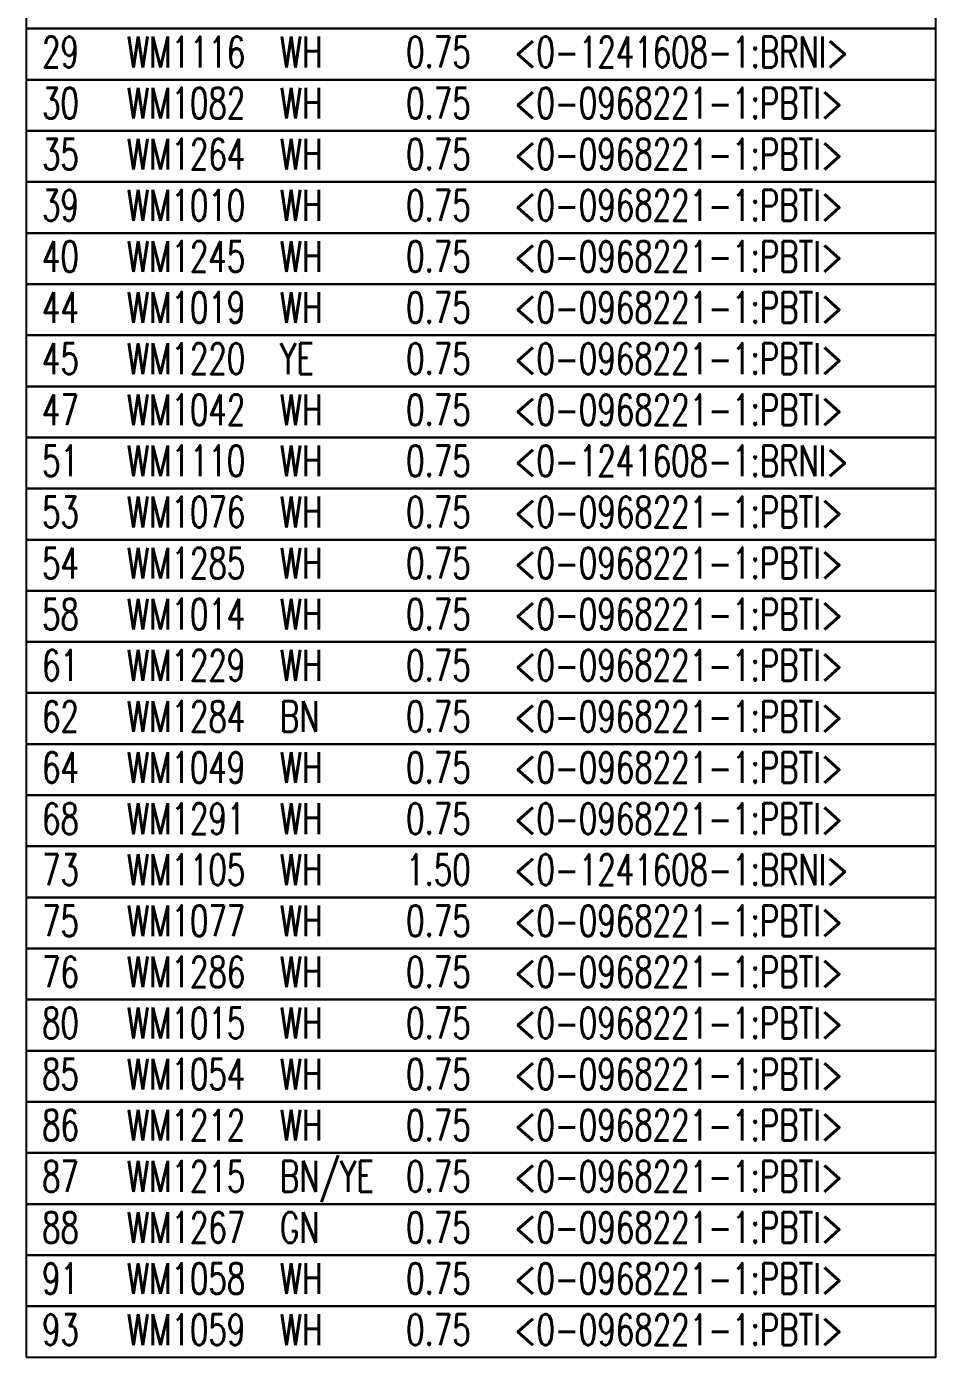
# Model space of a CAD drawing. Header units: millimetres. Extents: x -1 to 4489, y 0 to 1364.
# Drawn here: x 836.5 to 925.1, y 604.2 to 733.8 of the extents above; entities that cross this region are included whole.
import ezdxf

# ---------------------------------------------------------------- set-up
doc = ezdxf.new("R2010")
doc.units = ezdxf.units.MM
doc.styles.add('HS-WIRE', font='ROMANS.SHX', dxfattribs={"width": 0.7, "height": 3})

msp = doc.modelspace()

# ---------------------------------------------------------------- linework, layer by layer
at = {"color": 7, "linetype": 'Continuous'}
for points in [[(836.52, 733.64), (836.52, 738.62), (925.12, 738.62), (925.12, 733.64), (836.52, 733.64)], [(836.52, 728.66), (836.52, 733.64), (925.12, 733.64), (925.12, 728.66), (836.52, 728.66)], [(836.52, 723.68), (836.52, 728.66), (925.12, 728.66), (925.12, 723.68), (836.52, 723.68)], [(836.52, 718.7), (836.52, 723.68), (925.12, 723.68), (925.12, 718.7), (836.52, 718.7)], [(836.52, 713.72), (836.52, 718.7), (925.12, 718.7), (925.12, 713.72), (836.52, 713.72)], [(836.52, 708.74), (836.52, 713.72), (925.12, 713.72), (925.12, 708.74), (836.52, 708.74)], [(836.52, 703.76), (836.52, 708.74), (925.12, 708.74), (925.12, 703.76), (836.52, 703.76)], [(836.52, 698.78), (836.52, 703.76), (925.12, 703.76), (925.12, 698.78), (836.52, 698.78)], [(836.52, 693.8), (836.52, 698.78), (925.12, 698.78), (925.12, 693.8), (836.52, 693.8)], [(836.52, 688.82), (836.52, 693.8), (925.12, 693.8), (925.12, 688.82), (836.52, 688.82)], [(836.52, 683.84), (836.52, 688.82), (925.12, 688.82), (925.12, 683.84), (836.52, 683.84)], [(836.52, 678.86), (836.52, 683.84), (925.12, 683.84), (925.12, 678.86), (836.52, 678.86)], [(836.52, 673.88), (836.52, 678.86), (925.12, 678.86), (925.12, 673.88), (836.52, 673.88)], [(836.52, 668.9), (836.52, 673.88), (925.12, 673.88), (925.12, 668.9), (836.52, 668.9)], [(836.52, 663.92), (836.52, 668.9), (925.12, 668.9), (925.12, 663.92), (836.52, 663.92)], [(836.52, 658.94), (836.52, 663.92), (925.12, 663.92), (925.12, 658.94), (836.52, 658.94)], [(836.52, 653.96), (836.52, 658.94), (925.12, 658.94), (925.12, 653.96), (836.52, 653.96)], [(836.52, 648.98), (836.52, 653.96), (925.12, 653.96), (925.12, 648.98), (836.52, 648.98)], [(836.52, 644), (836.52, 648.98), (925.12, 648.98), (925.12, 644), (836.52, 644)], [(836.52, 639.02), (836.52, 644), (925.12, 644), (925.12, 639.02), (836.52, 639.02)], [(836.52, 634.04), (836.52, 639.02), (925.12, 639.02), (925.12, 634.04), (836.52, 634.04)], [(836.52, 629.06), (836.52, 634.04), (925.12, 634.04), (925.12, 629.06), (836.52, 629.06)], [(836.52, 624.08), (836.52, 629.06), (925.12, 629.06), (925.12, 624.08), (836.52, 624.08)], [(836.52, 619.1), (836.52, 624.08), (925.12, 624.08), (925.12, 619.1), (836.52, 619.1)], [(836.52, 614.12), (836.52, 619.1), (925.12, 619.1), (925.12, 614.12), (836.52, 614.12)], [(836.52, 609.14), (836.52, 614.12), (925.12, 614.12), (925.12, 609.14), (836.52, 609.14)], [(836.52, 604.16), (836.52, 609.14), (925.12, 609.14), (925.12, 604.16), (836.52, 604.16)]]:
    msp.add_lwpolyline(points, dxfattribs=at)

# ---------------------------------------------------------------- texts
at = {"color": 7, "linetype": 'Continuous', "style": 'HS-WIRE', "width": 0.7}
for s, p in [('29  ', (838.02, 729.86)), ('30  ', (838.02, 724.88)), ('35  ', (838.02, 719.9)), ('39  ', (838.02, 714.92)), ('40  ', (838.02, 709.94)), ('44  ', (838.02, 704.96)), ('45  ', (838.02, 699.98)), ('47  ', (838.02, 695)), ('51  ', (838.02, 690.02)), ('53  ', (838.02, 685.04)), ('54  ', (838.02, 680.06)), ('58  ', (838.02, 675.08)), ('61  ', (838.02, 670.1)), ('62  ', (838.02, 665.12)), ('64  ', (838.02, 660.14)), ('68  ', (838.02, 655.16)), ('73  ', (838.02, 650.18)), ('75  ', (838.02, 645.2)), ('76  ', (838.02, 640.22)), ('80  ', (838.02, 635.24)), ('85  ', (838.02, 630.26)), ('86  ', (838.02, 625.28)), ('87  ', (838.02, 620.3)), ('88  ', (838.02, 615.32)), ('91  ', (838.02, 610.34)), ('93  ', (838.02, 605.36))]:
    msp.add_text(s, height=3, dxfattribs=at).set_placement(p)
at = {"color": 92, "linetype": 'Continuous', "style": 'HS-WIRE', "width": 0.7}
for s, p in [('WM1116 ', (846.32, 729.86)), ('WH ', (861.22, 729.86)), ('0.75 ', (873.52, 729.86)), (' <0-1241608-1:BRNI>  ', (882.62, 729.86)), ('WM1082 ', (846.32, 724.88)), ('WH ', (861.22, 724.88)), ('0.75 ', (873.52, 724.88)), (' <0-0968221-1:PBTI>  ', (882.62, 724.88)), ('WM1264 ', (846.32, 719.9)), ('WH ', (861.22, 719.9)), ('0.75 ', (873.52, 719.9)), (' <0-0968221-1:PBTI>  ', (882.62, 719.9)), ('WM1010 ', (846.32, 714.92)), ('WH ', (861.22, 714.92)), ('0.75 ', (873.52, 714.92)), (' <0-0968221-1:PBTI>  ', (882.62, 714.92)), ('WM1245 ', (846.32, 709.94)), ('WH ', (861.22, 709.94)), ('0.75 ', (873.52, 709.94)), (' <0-0968221-1:PBTI>  ', (882.62, 709.94)), ('WM1019 ', (846.32, 704.96)), ('WH ', (861.22, 704.96)), ('0.75 ', (873.52, 704.96)), (' <0-0968221-1:PBTI>  ', (882.62, 704.96)), ('WM1220 ', (846.32, 699.98)), ('YE ', (861.22, 699.98)), ('0.75 ', (873.52, 699.98)), (' <0-0968221-1:PBTI>  ', (882.62, 699.98)), ('WM1042 ', (846.32, 695)), ('WH ', (861.22, 695)), ('0.75 ', (873.52, 695)), (' <0-0968221-1:PBTI>  ', (882.62, 695)), ('WM1110 ', (846.32, 690.02)), ('WH ', (861.22, 690.02)), ('0.75 ', (873.52, 690.02)), (' <0-1241608-1:BRNI>  ', (882.62, 690.02)), ('WM1014 ', (846.32, 675.08)), ('WH ', (861.22, 675.08)), ('0.75 ', (873.52, 675.08)), (' <0-0968221-1:PBTI>  ', (882.62, 675.08)), ('WM1229 ', (846.32, 670.1)), ('WH ', (861.22, 670.1)), ('0.75 ', (873.52, 670.1)), (' <0-0968221-1:PBTI>  ', (882.62, 670.1)), ('WM1284 ', (846.32, 665.12)), ('BN ', (861.22, 665.12)), ('0.75 ', (873.52, 665.12)), (' <0-0968221-1:PBTI>  ', (882.62, 665.12)), ('WM1049 ', (846.32, 660.14)), ('WH ', (861.22, 660.14)), ('0.75 ', (873.52, 660.14)), (' <0-0968221-1:PBTI>  ', (882.62, 660.14)), ('WM1291 ', (846.32, 655.16)), ('WH ', (861.22, 655.16)), ('0.75 ', (873.52, 655.16)), (' <0-0968221-1:PBTI>  ', (882.62, 655.16)), ('WM1105 ', (846.32, 650.18)), ('WH ', (861.22, 650.18)), ('1.50 ', (873.52, 650.18)), (' <0-1241608-1:BRNI>  ', (882.62, 650.18)), ('WM1015 ', (846.32, 635.24)), ('WH ', (861.22, 635.24)), ('0.75 ', (873.52, 635.24)), (' <0-0968221-1:PBTI>  ', (882.62, 635.24)), ('WM1054 ', (846.32, 630.26)), ('WH ', (861.22, 630.26)), ('0.75 ', (873.52, 630.26)), (' <0-0968221-1:PBTI>  ', (882.62, 630.26)), ('WM1212 ', (846.32, 625.28)), ('WH ', (861.22, 625.28)), ('0.75 ', (873.52, 625.28)), (' <0-0968221-1:PBTI>  ', (882.62, 625.28)), ('BN/YE ', (861.22, 620.3)), ('WM1215 ', (846.32, 620.3)), ('0.75 ', (873.52, 620.3)), (' <0-0968221-1:PBTI>  ', (882.62, 620.3)), ('WM1267 ', (846.32, 615.32)), ('GN ', (861.22, 615.32)), ('0.75 ', (873.52, 615.32)), (' <0-0968221-1:PBTI>  ', (882.62, 615.32)), ('WM1058 ', (846.32, 610.34)), ('WH ', (861.22, 610.34)), ('0.75 ', (873.52, 610.34)), (' <0-0968221-1:PBTI>  ', (882.62, 610.34)), ('WM1059 ', (846.32, 605.36)), ('WH ', (861.22, 605.36)), ('0.75 ', (873.52, 605.36)), (' <0-0968221-1:PBTI>  ', (882.62, 605.36))]:
    msp.add_text(s, height=3, dxfattribs=at).set_placement(p)
at = {"color": 5, "linetype": 'Continuous', "style": 'HS-WIRE', "width": 0.7}
for s, p in [('WM1076 ', (846.32, 685.04)), ('WH ', (861.22, 685.04)), ('0.75 ', (873.52, 685.04)), (' <0-0968221-1:PBTI>  ', (882.62, 685.04)), ('WM1285 ', (846.32, 680.06)), ('WH ', (861.22, 680.06)), ('0.75 ', (873.52, 680.06)), (' <0-0968221-1:PBTI>  ', (882.62, 680.06)), ('WM1077 ', (846.32, 645.2)), ('WH ', (861.22, 645.2)), ('0.75 ', (873.52, 645.2)), (' <0-0968221-1:PBTI>  ', (882.62, 645.2)), ('WM1286 ', (846.32, 640.22)), ('WH ', (861.22, 640.22)), ('0.75 ', (873.52, 640.22)), (' <0-0968221-1:PBTI>  ', (882.62, 640.22))]:
    msp.add_text(s, height=3, dxfattribs=at).set_placement(p)

doc.saveas('drawing.dxf')
